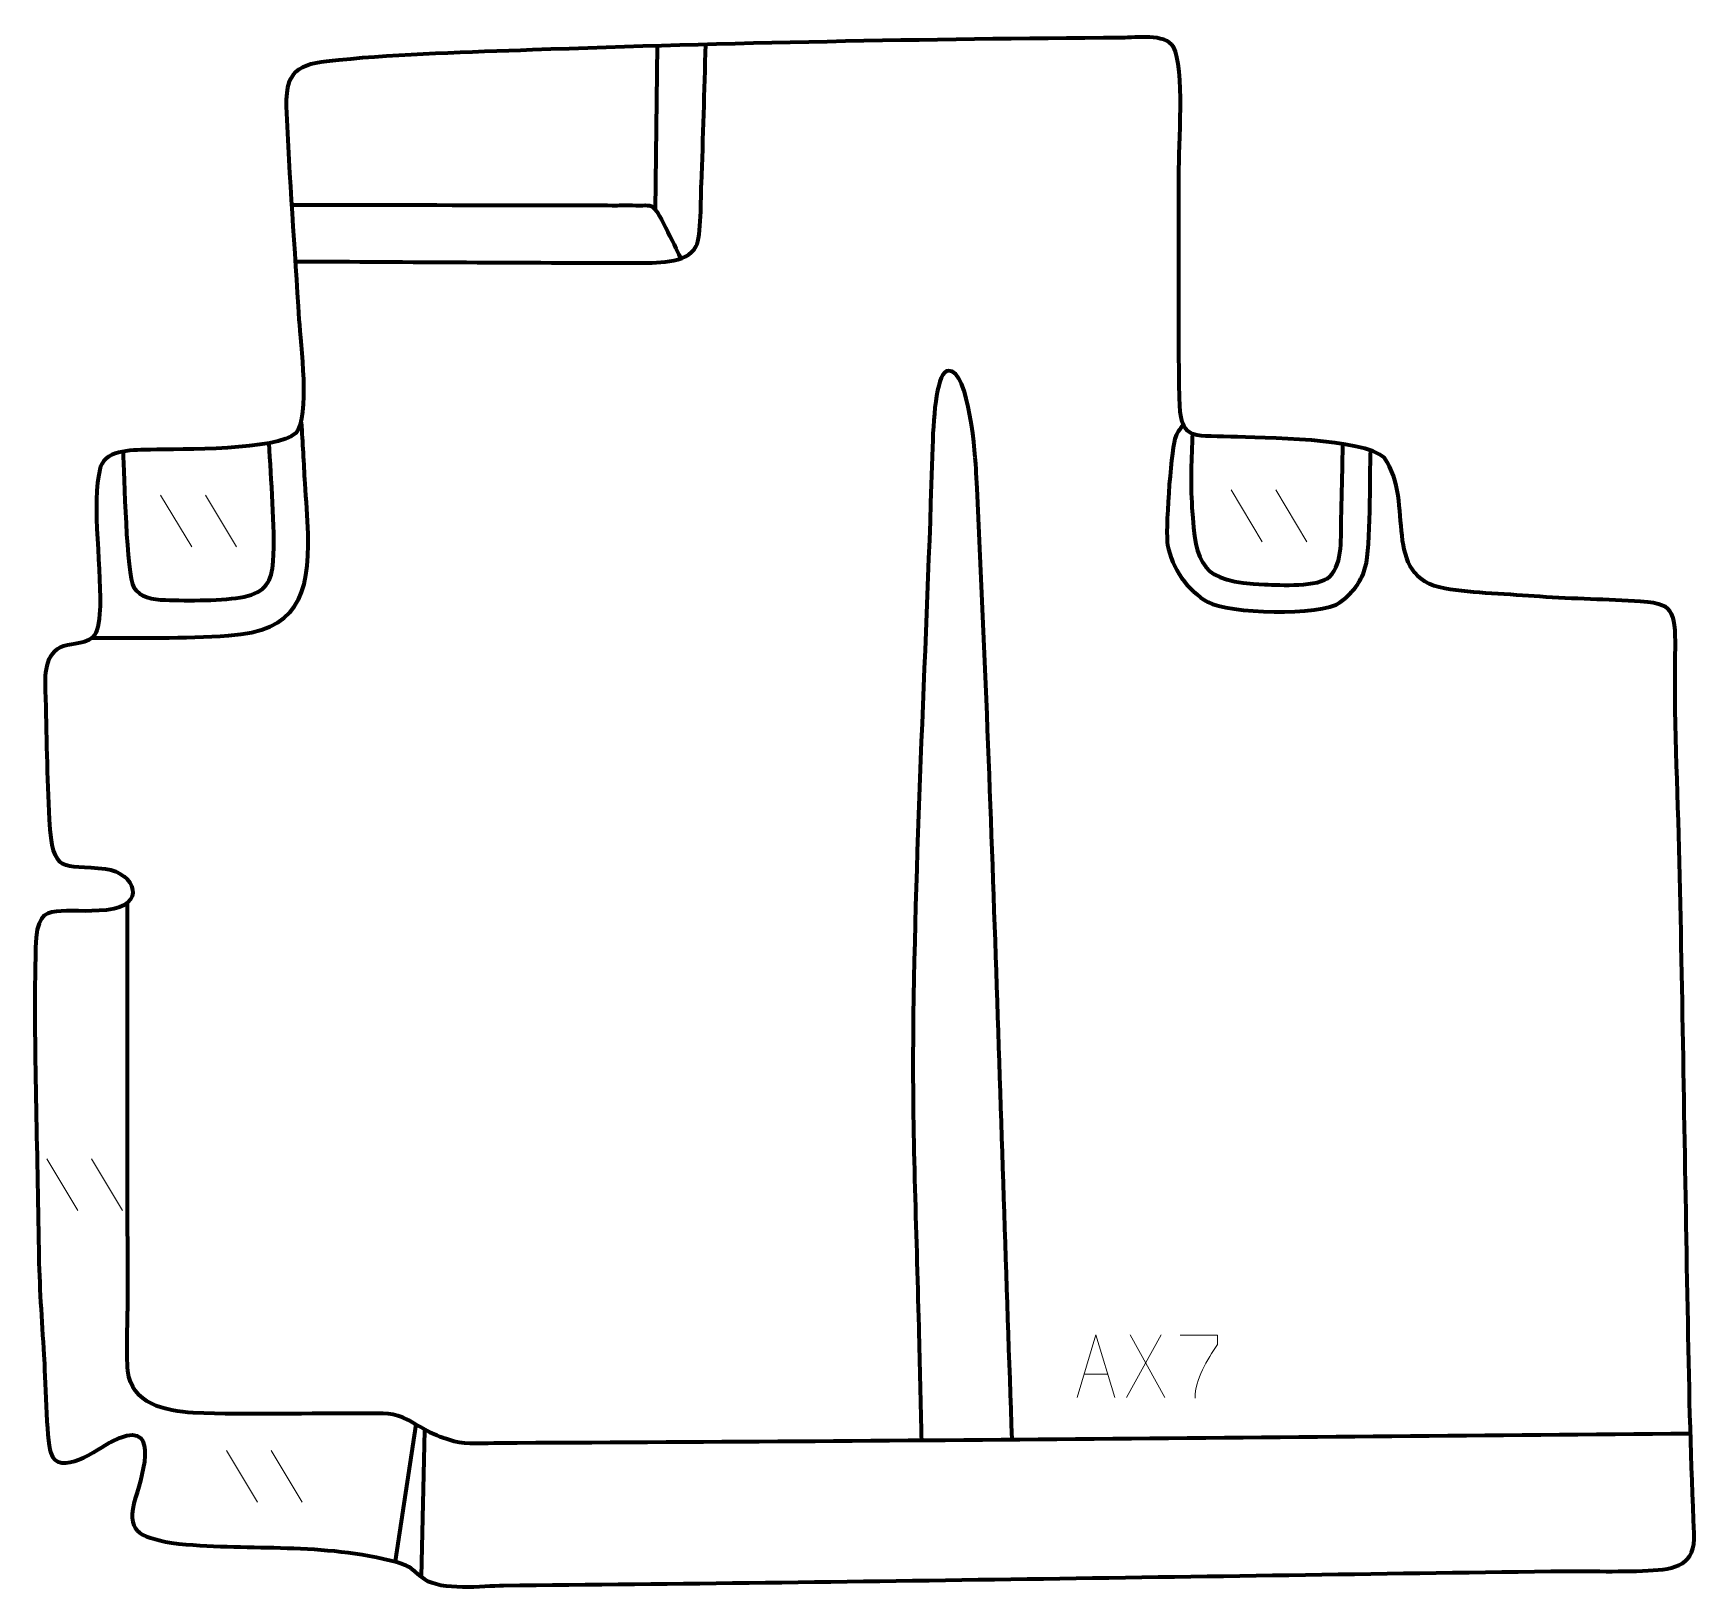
# Model space of a CAD drawing. Header units: millimetres. Extents: x -327 to 332, y -264 to 354.
import ezdxf

# ---------------------------------------------------------------- set-up
doc = ezdxf.new("R2010")
doc.units = ezdxf.units.MM
doc.header["$MEASUREMENT"] = 0
doc.layers.add('layer 2', color=7, linetype='Continuous')
doc.layers.add('layer 3', color=7, linetype='Continuous')

msp = doc.modelspace()

# ---------------------------------------------------------------- linework, layer by layer
at = {"layer": 'layer 2', "color": 142, "lineweight": 158}
for points, knots in [([(-222.668, 262.9863), (-177.6651, 262.8126), (-132.5559, 262.4034), (-87.5661, 262.4523), (-87.5661, 262.4523), (-80.5433, 262.4599), (-67.8278, 261.8782), (-63.9639, 268.995), (-63.9639, 268.995), (-61.9874, 272.6354), (-62.1317, 288.6452), (-61.9292, 293.7744), (-61.9292, 293.7744), (-61.2024, 312.1827), (-60.6893, 330.5983), (-60.1887, 349.0139)], [0, 0, 0, 0, 0.2, 0.2, 0.2, 0.2, 0.4, 0.4, 0.4, 0.4, 0.6, 0.6, 0.6, 0.6, 1, 1, 1, 1]), ([(-224.1383, 285.4842), (-224.1383, 285.4842), (-98.2811, 285.231), (-95.3707, 285.231), (-95.3707, 285.231), (-92.4603, 285.231), (-92.1958, 285.4956), (-87.9624, 285.231), (-87.9624, 285.231), (-83.729, 284.9664), (-82.4062, 286.0248), (-80.2895, 283.6435), (-80.2895, 283.6435), (-78.1728, 281.2622), (-70.0777, 264.0864), (-70.0777, 264.0864)], [0, 0, 0, 0, 0.2, 0.2, 0.2, 0.2, 0.4, 0.4, 0.4, 0.4, 0.6, 0.6, 0.6, 0.6, 1, 1, 1, 1]), ([(61.3215, -204.3223), (56.7218, -76.6473), (53.4442, 51.5003), (47.099, 179.0618), (47.099, 179.0618), (46.7618, 185.372), (44.4219, 220.1094), (36.0664, 219.6164), (36.0664, 219.6164), (31.5355, 219.3491), (30.143, 203.5029), (29.718, 189.2891), (29.718, 189.2891), (27.3591, 110.4008), (22.858, 34.1423), (22.0353, -43.2525), (22.0353, -43.2525), (21.6275, -81.6159), (23.3207, -120.4583), (24.2622, -159.6445), (24.2622, -159.6445), (24.5022, -169.6368), (24.7424, -179.6292), (24.9825, -189.6216), (24.9825, -189.6216), (25.1025, -194.6177), (25.2226, -199.6139), (25.3426, -204.6101)], [0, 0, 0, 0, 0.125, 0.125, 0.125, 0.125, 0.25, 0.25, 0.25, 0.25, 0.375, 0.375, 0.375, 0.375, 0.5, 0.5, 0.5, 0.5, 0.625, 0.625, 0.625, 0.625, 0.75, 0.75, 0.75, 0.75, 1, 1, 1, 1]), ([(-303.2974, 113.6109), (-285.7977, 113.6618), (-266.9641, 113.4303), (-249.5245, 114.59), (-249.5245, 114.59), (-222.1581, 116.4099), (-217.4368, 130.2287), (-217.943, 154.9642), (-217.943, 154.9642), (-218.0789, 161.6067), (-218.6981, 168.2991), (-219.1135, 174.9359), (-219.1135, 174.9359), (-219.5696, 182.985), (-220.0348, 191.0335), (-220.487, 199.0828)], [0, 0, 0, 0, 0.2, 0.2, 0.2, 0.2, 0.4, 0.4, 0.4, 0.4, 0.6, 0.6, 0.6, 0.6, 1, 1, 1, 1]), ([(129.4866, 198.3976), (127.5148, 196.3798), (126.482, 194.5102), (125.9103, 192.544), (125.9103, 192.544), (124.0943, 186.2981), (122.028, 155.3814), (122.9605, 150.4862), (122.9605, 150.4862), (124.6991, 141.3617), (130.7662, 132.4), (139.0583, 127.7708), (139.0583, 127.7708), (146.7076, 123.5006), (183.655, 121.9081), (191.4561, 127.7919), (191.4561, 127.7919), (197.3137, 132.2099), (200.0542, 136.7869), (201.3997, 141.6454), (201.3997, 141.6454), (203.7333, 150.0714), (203.0709, 177.1411), (203.5276, 188.1201)], [0, 0, 0, 0, 0.14285714, 0.14285714, 0.14285714, 0.14285714, 0.28571429, 0.28571429, 0.28571429, 0.28571429, 0.42857143, 0.42857143, 0.42857143, 0.42857143, 0.57142857, 0.57142857, 0.57142857, 0.57142857, 0.71428571, 0.71428571, 0.71428571, 0.71428571, 1, 1, 1, 1]), ([(132.8134, 194.7731), (132.4264, 184.5339), (131.9515, 175.6453), (132.6458, 165.4141), (132.6458, 165.4141), (134.2286, 142.0916), (135.9579, 135.8711), (161.4753, 134.8464), (161.4753, 134.8464), (167.5616, 134.602), (182.8527, 133.6939), (187.3247, 138.0145), (187.3247, 138.0145), (192.7348, 143.2415), (191.5982, 154.2216), (191.8316, 161.5021), (191.8316, 161.5021), (192.1428, 171.2118), (192.3476, 180.9192), (192.51, 190.6322)], [0, 0, 0, 0, 0.16666667, 0.16666667, 0.16666667, 0.16666667, 0.33333333, 0.33333333, 0.33333333, 0.33333333, 0.5, 0.5, 0.5, 0.5, 0.66666667, 0.66666667, 0.66666667, 0.66666667, 1, 1, 1, 1]), ([(-291.3263, 187.4977), (-290.8901, 178.7189), (-290.0563, 138.5946), (-287.0053, 133.6227), (-287.0053, 133.6227), (-284.695, 129.8578), (-279.7016, 128.8544), (-274.5086, 128.675), (-274.5086, 128.675), (-265.9947, 128.3808), (-251.0421, 128.3257), (-243.3172, 129.9768), (-243.3172, 129.9768), (-234.8113, 131.795), (-232.2322, 135.9628), (-231.7467, 144.082), (-231.7467, 144.082), (-230.9218, 157.8814), (-232.7873, 176.4848), (-233.3065, 190.8557)], [0, 0, 0, 0, 0.16666667, 0.16666667, 0.16666667, 0.16666667, 0.33333333, 0.33333333, 0.33333333, 0.33333333, 0.5, 0.5, 0.5, 0.5, 0.66666667, 0.66666667, 0.66666667, 0.66666667, 1, 1, 1, 1]), ([(330.0151, -202.0649), (172.6137, -203.4358), (15.0727, -205.1608), (-142.3193, -205.7894), (-142.3193, -205.7894), (-147.2003, -205.8089), (-155.3117, -206.4911), (-159.9354, -205.1255), (-159.9354, -205.1255), (-169.3968, -202.331), (-170.1724, -201.0898), (-178.134, -196.7001), (-178.134, -196.7001), (-184.1306, -193.3938), (-187.9409, -194.1887), (-194.8474, -194.0736), (-194.8474, -194.0736), (-217.3754, -193.7648), (-241.2245, -194.8244), (-263.5007, -193.7246), (-263.5007, -193.7246), (-274.3317, -193.1898), (-288.1123, -190.0936), (-289.4079, -177.119), (-289.4079, -177.119), (-290.0993, -170.1954), (-289.4592, -158.6843), (-289.4647, -151.1407), (-289.4647, -151.1407), (-289.5033, -98.0087), (-289.5751, -44.8768), (-289.5523, 8.2553)], [0, 0, 0, 0, 0.11111111, 0.11111111, 0.11111111, 0.11111111, 0.22222222, 0.22222222, 0.22222222, 0.22222222, 0.33333333, 0.33333333, 0.33333333, 0.33333333, 0.44444444, 0.44444444, 0.44444444, 0.44444444, 0.55555556, 0.55555556, 0.55555556, 0.55555556, 0.66666667, 0.66666667, 0.66666667, 0.66666667, 0.77777778, 0.77777778, 0.77777778, 0.77777778, 1, 1, 1, 1])]:
    msp.add_open_spline(points, degree=3, knots=knots, dxfattribs=at)
for points in [[(-79.4803, 348.4718), (-79.4803, 348.4718), (-80.2895, 283.6435), (-80.2895, 283.6435)], [(-175.1673, -198.3771), (-175.1673, -198.3771), (-183.3547, -252.6741), (-183.3547, -252.6741)], [(-172.9349, -258.6544), (-172.9349, -258.6544), (-171.6355, -200.7423), (-171.6355, -200.7423)]]:
    msp.add_open_spline(points, degree=3, dxfattribs=at)
at = {"layer": 'layer 2', "color": 250, "lineweight": 9}
for points in [[(148.1576, 172.339), (148.1576, 172.339), (160.5219, 151.7947), (160.5219, 151.7947)], [(165.8875, 172.339), (165.8875, 172.339), (178.2518, 151.7947), (178.2518, 151.7947)], [(-276.405, 170.2877), (-276.405, 170.2877), (-264.0407, 149.7434), (-264.0407, 149.7434)], [(-258.6751, 170.2877), (-258.6751, 170.2877), (-246.3108, 149.7434), (-246.3108, 149.7434)], [(-321.5948, -92.9767), (-321.5948, -92.9767), (-309.2305, -113.521), (-309.2305, -113.521)], [(-303.8649, -92.9767), (-303.8649, -92.9767), (-291.5006, -113.521), (-291.5006, -113.521)], [(120.4492, -162.7939), (120.4492, -162.7939), (106.7086, -187.6897), (106.7086, -187.6897)], [(108.1632, -162.7939), (108.1632, -162.7939), (121.9038, -187.7474), (121.9038, -187.7474)], [(89.8614, -178.4908), (89.8614, -178.4908), (99.3571, -178.4908), (99.3571, -178.4908)], [(-250.3223, -208.7146), (-250.3223, -208.7146), (-237.958, -229.2589), (-237.958, -229.2589)], [(-232.5924, -208.7146), (-232.5924, -208.7146), (-220.2281, -229.2589), (-220.2281, -229.2589)]]:
    msp.add_open_spline(points, degree=3, dxfattribs=at)
for points, knots in [([(87.1388, -187.7402), (87.1388, -187.7402), (94.5098, -162.7867), (94.5098, -162.7867), (94.5098, -162.7867), (94.5098, -162.7867), (102.0797, -187.7402), (102.0797, -187.7402)], [0, 0, 0, 0, 0.33333333, 0.33333333, 0.33333333, 0.33333333, 1, 1, 1, 1]), ([(127.9396, -162.9356), (127.9396, -162.9356), (142.7557, -162.9356), (142.7557, -162.9356), (142.7557, -162.9356), (142.7554, -164.1852), (142.7554, -165.4348), (142.7557, -166.6846), (142.7557, -166.6846), (138.7613, -172.6817), (133.8461, -180.5153), (133.8461, -187.8941)], [0, 0, 0, 0, 0.25, 0.25, 0.25, 0.25, 0.5, 0.5, 0.5, 0.5, 1, 1, 1, 1])]:
    msp.add_open_spline(points, degree=3, knots=knots, dxfattribs=at)
at = {"layer": 'layer 3', "color": 242, "lineweight": 158}
msp.add_open_spline([(-226.5582, 324.3983), (-227.1782, 340.5528), (-219.5509, 341.4005), (-205.6679, 342.8344), (-205.6679, 342.8344), (-181.0003, 345.3249), (-153.7803, 345.9726), (-128.94, 346.8694), (-128.94, 346.8694), (-51.0325, 349.6657), (26.8681, 351.2498), (104.8246, 351.6586), (104.8246, 351.6586), (110.6384, 351.7333), (121.8386, 353.5018), (125.2868, 348.1435), (125.2868, 348.1435), (129.8879, 339.6873), (127.3593, 308.9312), (127.4263, 297.3568), (127.4263, 297.3568), (127.5852, 268.0118), (127.0551, 238.1457), (127.6967, 208.8859), (127.6967, 208.8859), (128.0717, 191.7867), (132.1351, 194.0591), (148.0139, 193.4289), (148.0139, 193.4289), (160.7095, 192.989), (200.4023, 192.9173), (208.9785, 185.0739), (208.9785, 185.0739), (221.4775, 167.4351), (207.1029, 137.6715), (232.9494, 133.2227), (232.9494, 133.2227), (244.0363, 131.3143), (258.9624, 130.9451), (270.5907, 130.0312), (270.5907, 130.0312), (283.9906, 129.0581), (297.3748, 128.9552), (310.6069, 128.0524), (310.6069, 128.0524), (318.7339, 127.498), (321.3078, 126.2145), (322.7837, 123.2402), (322.7837, 123.2402), (324.4196, 119.9434), (324.4802, 114.614), (324.3463, 106.8798), (324.3463, 106.8798), (323.842, 77.7552), (325.572, 48.3122), (326.1894, 19.1618), (326.1894, 19.1618), (327.3957, -39.85), (328.2951, -98.8701), (329.3847, -157.8845), (329.3847, -157.8845), (329.9043, -185.8697), (330.506, -213.6187), (331.8485, -241.5866), (331.8485, -241.5866), (332.4563, -254.251), (324.4939, -255.81), (313.6295, -256.3466), (313.6295, -256.3466), (301.3373, -256.9538), (287.5326, -256.4582), (274.9843, -256.6239), (274.9843, -256.6239), (136.4812, -258.4746), (-1.903, -261.04), (-140.4287, -262.2143), (-140.4287, -262.2143), (-148.6901, -262.4485), (-165.0331, -264.3561), (-171.8399, -259.6884), (-171.8399, -259.6884), (-178.4233, -255.1739), (-175.5369, -254.902), (-185.082, -252.2894), (-185.082, -252.2894), (-216.065, -244.9489), (-241.7308, -248.6831), (-272.0494, -245.4085), (-272.0494, -245.4085), (-285.2001, -242.8723), (-290.4147, -240.7095), (-286.3665, -227.4156), (-286.3665, -227.4156), (-283.2836, -217.292), (-276.3477, -194.871), (-295.9431, -205.2226), (-295.9431, -205.2226), (-301.2547, -208.0285), (-316.7362, -219.7282), (-320.0041, -209.6153), (-320.0041, -209.6153), (-321.734, -204.2616), (-322.2544, -178.5091), (-322.6919, -170.8171), (-322.6919, -170.8171), (-323.6154, -156.8522), (-324.5513, -143.04), (-324.7737, -129.035), (-324.7737, -129.035), (-325.1914, -89.3239), (-326.9343, -48.8411), (-326.015, -9.2269), (-326.015, -9.2269), (-325.7426, 2.5145), (-322.8999, 4.6532), (-317.7038, 5.1652), (-317.7038, 5.1652), (-312.9749, 5.6312), (-305.8351, 4.8952), (-297.8199, 5.6821), (-297.8199, 5.6821), (-281.5824, 7.2764), (-286.4124, 20.5105), (-298.2859, 21.9903), (-298.2859, 21.9903), (-315.3806, 24.1208), (-319.3207, 19.1261), (-320.5877, 41.552), (-320.5877, 41.552), (-321.5393, 58.3946), (-321.6525, 75.848), (-322.1919, 92.7739), (-322.1919, 92.7739), (-322.4289, 100.0929), (-322.1938, 109.1589), (-313.3341, 110.7662), (-313.3341, 110.7662), (-304.4298, 112.3816), (-301.4579, 111.9703), (-300.6116, 123.1053), (-300.6116, 123.1053), (-299.3988, 139.0611), (-304.1902, 167.3789), (-300.3683, 181.0549), (-300.3683, 181.0549), (-300.3683, 181.0549), (-300.2063, 181.6346), (-300.2063, 181.6346), (-300.2063, 181.6346), (-297.752, 188.6003), (-286.4493, 188.1054), (-280.4497, 188.2644), (-280.4497, 188.2644), (-268.4985, 188.5811), (-230.2625, 187.9031), (-222.7612, 194.8398), (-222.7612, 194.8398), (-217.1171, 201.4326), (-220.9446, 230.3038), (-221.5334, 239.9115), (-221.5334, 239.9115), (-223.2599, 268.084), (-225.4517, 296.1862), (-226.5582, 324.3983)], degree=3, knots=[0, 0, 0, 0, 0.02380952, 0.02380952, 0.02380952, 0.02380952, 0.04761905, 0.04761905, 0.04761905, 0.04761905, 0.07142857, 0.07142857, 0.07142857, 0.07142857, 0.0952381, 0.0952381, 0.0952381, 0.0952381, 0.11904762, 0.11904762, 0.11904762, 0.11904762, 0.14285714, 0.14285714, 0.14285714, 0.14285714, 0.16666667, 0.16666667, 0.16666667, 0.16666667, 0.19047619, 0.19047619, 0.19047619, 0.19047619, 0.21428571, 0.21428571, 0.21428571, 0.21428571, 0.23809524, 0.23809524, 0.23809524, 0.23809524, 0.26190476, 0.26190476, 0.26190476, 0.26190476, 0.28571429, 0.28571429, 0.28571429, 0.28571429, 0.30952381, 0.30952381, 0.30952381, 0.30952381, 0.33333333, 0.33333333, 0.33333333, 0.33333333, 0.35714286, 0.35714286, 0.35714286, 0.35714286, 0.38095238, 0.38095238, 0.38095238, 0.38095238, 0.4047619, 0.4047619, 0.4047619, 0.4047619, 0.42857143, 0.42857143, 0.42857143, 0.42857143, 0.45238095, 0.45238095, 0.45238095, 0.45238095, 0.47619048, 0.47619048, 0.47619048, 0.47619048, 0.5, 0.5, 0.5, 0.5, 0.52380952, 0.52380952, 0.52380952, 0.52380952, 0.54761905, 0.54761905, 0.54761905, 0.54761905, 0.57142857, 0.57142857, 0.57142857, 0.57142857, 0.5952381, 0.5952381, 0.5952381, 0.5952381, 0.61904762, 0.61904762, 0.61904762, 0.61904762, 0.64285714, 0.64285714, 0.64285714, 0.64285714, 0.66666667, 0.66666667, 0.66666667, 0.66666667, 0.69047619, 0.69047619, 0.69047619, 0.69047619, 0.71428571, 0.71428571, 0.71428571, 0.71428571, 0.73809524, 0.73809524, 0.73809524, 0.73809524, 0.76190476, 0.76190476, 0.76190476, 0.76190476, 0.78571429, 0.78571429, 0.78571429, 0.78571429, 0.80952381, 0.80952381, 0.80952381, 0.80952381, 0.83333333, 0.83333333, 0.83333333, 0.83333333, 0.85714286, 0.85714286, 0.85714286, 0.85714286, 0.88095238, 0.88095238, 0.88095238, 0.88095238, 0.9047619, 0.9047619, 0.9047619, 0.9047619, 0.92857143, 0.92857143, 0.92857143, 0.92857143, 0.95238095, 0.95238095, 0.95238095, 0.95238095, 1, 1, 1, 1], dxfattribs=at)

doc.saveas('drawing.dxf')
